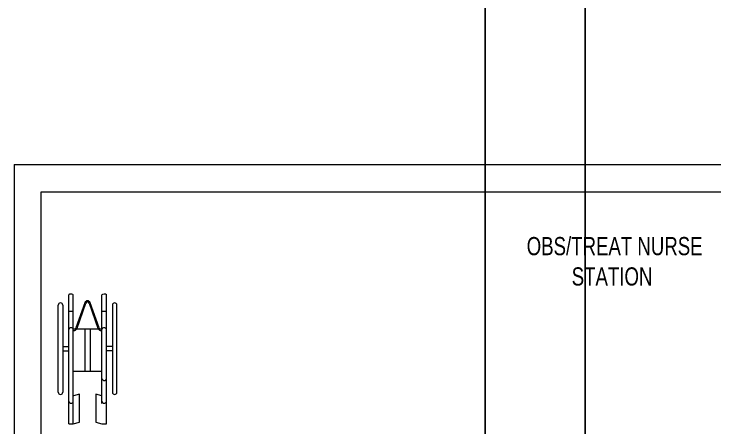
# Model space of a CAD drawing. Header units: metres. Extents: x -18745 to 220762, y -1579758 to -1356048.
# Drawn here: x 112420 to 116278, y -1465350 to -1463075 of the extents above; entities that cross this region are included whole.
import ezdxf

# ---------------------------------------------------------------- set-up
doc = ezdxf.new("R2010")
doc.units = ezdxf.units.M
doc.layers.get('0').update_dxf_attribs({"lineweight": 0})
for name, color, linetype, lineweight in [('A-100 - Copy$0$72_EGR_BASE_TEXT', 8, 'Continuous', 0), ('A-100 - Copy$0$Medical Equipment and Furniture', 8, 'Continuous', 0), ('A-100 - Copy$0$Medical Equipment and Furniture1', 8, 'Continuous', 5), ('A-100 - Copy$0$Walls', 8, 'Continuous', 0)]:
    doc.layers.add(name, color=color, linetype=linetype, lineweight=lineweight)
doc.layers.add('A-100 - Copy$0$axes', color=8, linetype='Continuous')
doc.styles.add('A-100 - Copy$0$X3G_ENTITY_2587EA', font='swisscl.ttf', dxfattribs={"height": 200})

# ---------------------------------------------------------------- blocks, each defined once
blk = doc.blocks.new('A-100 - Copy$0$HF14449A-P')
at = {"layer": 'A-100 - Copy$0$Medical Equipment and Furniture1'}
for p, q in [((-0.2244, 0.0577), (-0.7026, 0.0577)), ((-0.05, 0), (-0.7602, 0)), ((-0.7026, 0.0323), (-0.2244, 0.0323)), ((-0.4762, 0.0321), (-0.4762, -0.0003)), ((-0.4508, 0.0321), (-0.4508, -0.0003)), ((-0.05, -0.0255), (-0.05, 0)), ((-0.1618, -0.0254), (-0.7597, -0.0254)), ((-0.5699, -0.0249), (-0.5699, -0.0332)), ((-0.5636, -0.0346), (-0.5636, -0.0251)), ((-0.3406, -0.1837), (-0.3406, -0.0251)), ((-0.2045, -0.0254), (-0.2138, -0.0595)), ((-0.0589, -0.0584), (-0.05, -0.0255)), ((-0.578, -0.0409), (-0.7158, -0.0896)), ((-0.7137, -0.0956), (-0.576, -0.047)), ((-0.5708, -0.044), (-0.5708, -0.1647)), ((-0.2138, -0.0595), (-0.0589, -0.0584)), ((-0.576, -0.1618), (-0.7137, -0.1132)), ((-0.5708, -0.0899), (-0.3406, -0.0899)), ((-0.7158, -0.1192), (-0.578, -0.1678)), ((-0.5708, -0.1189), (-0.3406, -0.1189)), ((-0.0589, -0.1493), (-0.2138, -0.1482)), ((-0.2138, -0.1482), (-0.2045, -0.1824)), ((-0.0499, -0.1827), (-0.0589, -0.1493)), ((-0.05, -0.1827), (-0.7602, -0.1827)), ((-0.5699, -0.1755), (-0.5699, -0.1837)), ((-0.5636, -0.1837), (-0.5636, -0.1742)), ((-0.05, -0.2078), (-0.05, -0.1827)), ((-0.05, -0.2078), (-0.7593, -0.2078)), ((-0.4762, -0.2401), (-0.4762, -0.2078)), ((-0.4508, -0.2401), (-0.4508, -0.2078)), ((-0.7026, -0.2404), (-0.2244, -0.2404)), ((-0.2244, -0.2658), (-0.7026, -0.2658))]:
    blk.add_line(p, q, dxfattribs=at)
for centre, radius, start, end in [((-0.7026, 0.045), 0.0127, 90, 180), ((-0.7026, 0.045), 0.0127, 180, 270), ((-0.2244, 0.045), 0.0127, 0, 90), ((-0.2244, 0.045), 0.0127, 270, 0), ((-0.5661, -0.0128), 0.0127, 98.7333, 261.2512), ((-0.5848, -0.0258), 0.0166, 294.282, 333.3732), ((-0.5848, -0.0258), 0.023, 292.5926, 337.4074), ((-0.301, -0.0129), 0.0127, 279.8278, 82.5002), ((-0.7106, -0.1044), 0.0157, 109.4325, 250.5675), ((-0.7106, -0.1044), 0.00936, 109.4229, 250.5771), ((-0.5661, -0.1952), 0.0127, 98.7488, 261.2667), ((-0.5848, -0.183), 0.0166, 26.6268, 65.718), ((-0.5848, -0.183), 0.023, 22.5926, 67.4074), ((-0.7026, -0.2531), 0.0127, 90, 180), ((-0.7026, -0.2531), 0.0127, 180, 270), ((-0.2244, -0.2531), 0.0127, 0, 90), ((-0.2244, -0.2531), 0.0127, 270, 0)]:
    blk.add_arc(centre, radius, start, end, dxfattribs=at)
for centre, ratio, start_param, end_param in [((-0.6698, -0.0127), 0.078125, 3.141593, 6.498142), ((-0.7597, -0.0126), 0.241377, 0.152696, 3.141593), ((-0.1758, -0.0125), 0.964579, 3.250377, 6.096807), ((-0.7597, -0.1952), 0.241678, 0.147741, 3.289334), ((-0.6698, -0.1954), 0.078125, 3.141593, 6.498142), ((-0.1758, -0.1951), 0.964579, 3.252899, 6.098308)]:
    blk.add_ellipse(centre, major_axis=(0, 0.0127), ratio=ratio, start_param=start_param, end_param=end_param, dxfattribs=at)
blk = doc.blocks.new('A-100 - Copy')
at = {"layer": 'A-100 - Copy$0$axes'}
for p, q in [((115013.3, -1477297.4, 0), (115013.3, -1366771.9, 0)), ((115563.3, -1477297.4, 0), (115563.3, -1366771.9, 0)), ((115563.3, -1477297.4, 0), (115563.3, -1366771.9, 0))]:
    blk.add_line(p, q, dxfattribs=at)
at = {"layer": 'A-100 - Copy$0$Walls'}
for p, q in [((112420.3, -1463902.7, 2.4), (112420.3, -1475307.7, 2.4)), ((112420.3, -1463902.7, 2.4), (117954.1, -1463902.7, 2.4)), ((112570.3, -1469677.7, 2.4), (112570.3, -1464052.7, 2.4)), ((112570.3, -1464052.7, 2.4), (117954.1, -1464052.7, 2.4))]:
    blk.add_line(p, q, dxfattribs=at)
at = {"layer": 'A-100 - Copy$0$Medical Equipment and Furniture', "xscale": 1000, "yscale": 1000, "zscale": 1000, "rotation": 270}
blk.add_blockref('A-100 - Copy$0$HF14449A-P', (112929.2, -1465377.8, 0), dxfattribs=at)
at = {"layer": 'A-100 - Copy$0$72_EGR_BASE_TEXT', "insert": (115711.5, -1464300.7, 2.4), "char_height": 100, "attachment_point": 2, "style": 'A-100 - Copy$0$X3G_ENTITY_2587EA'}
blk.add_mtext(' OBS/TREAT NURSE^M^JSTATION', dxfattribs=at)

msp = doc.modelspace()

# ---------------------------------------------------------------- block references
msp.add_blockref('A-100 - Copy', (0, 0))

doc.saveas('drawing.dxf')
